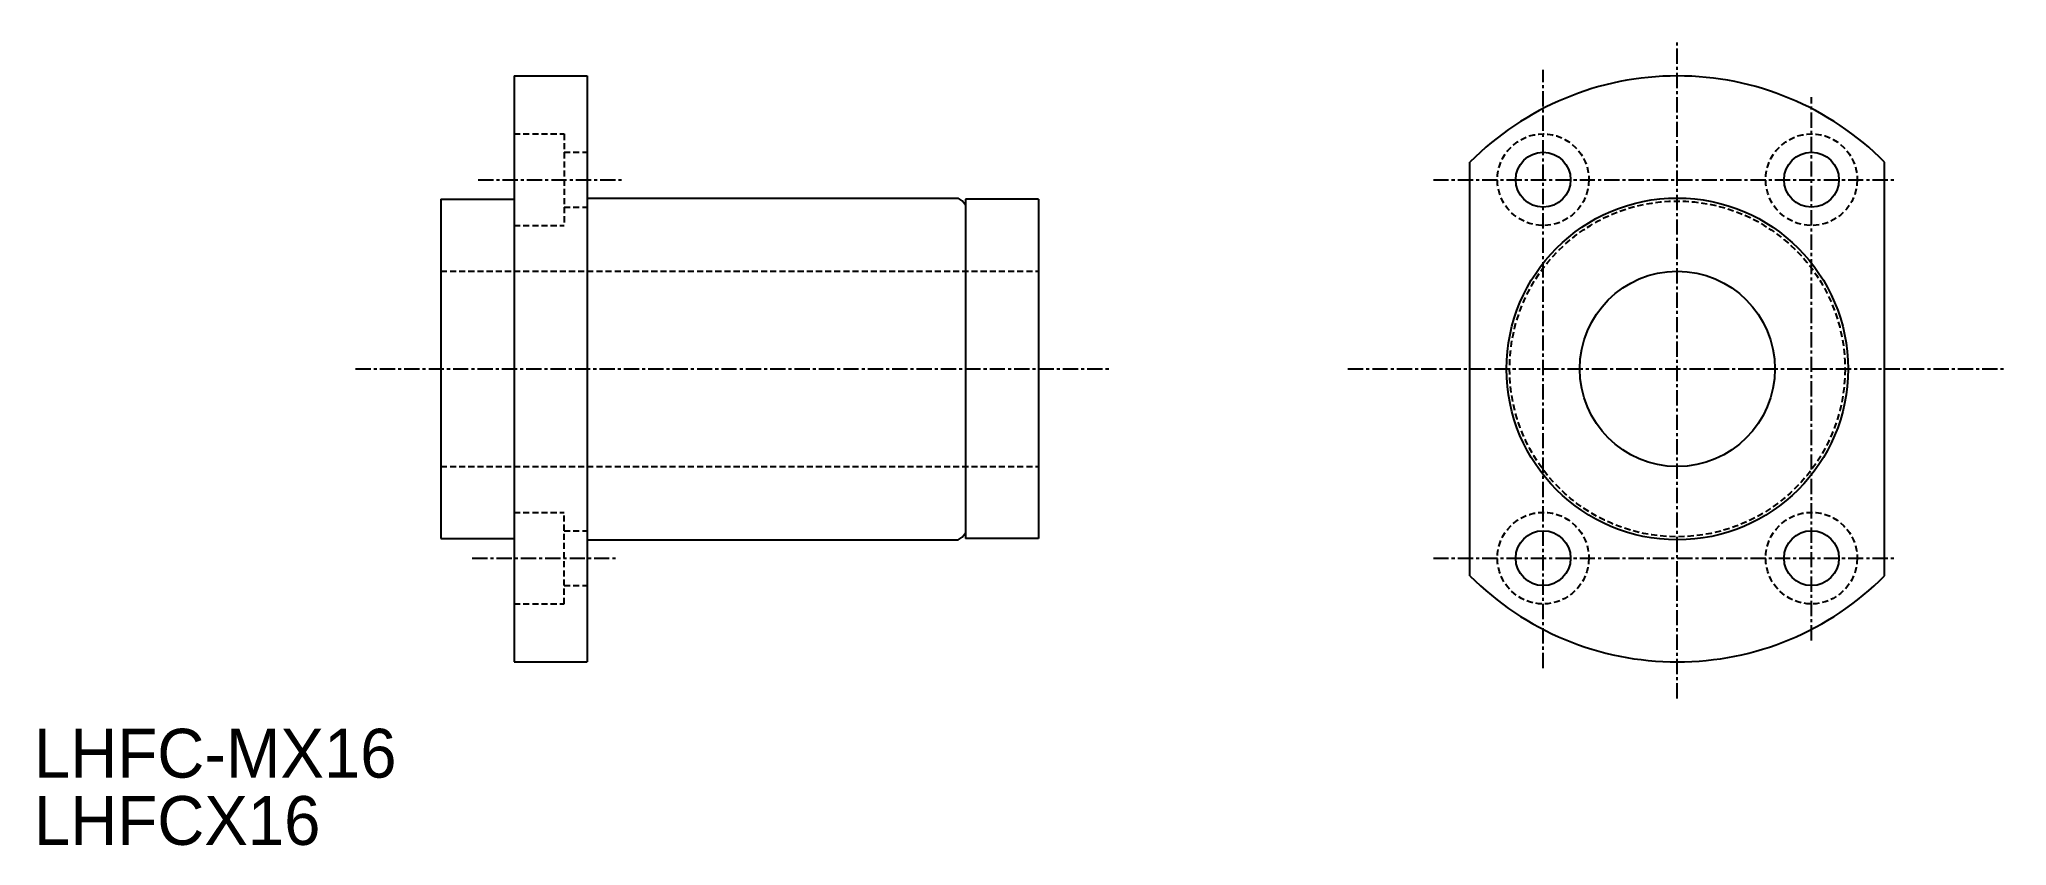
# Model space of a CAD drawing. Extents: x 323 to 485, y 151 to 217.
import ezdxf

# ---------------------------------------------------------------- set-up
doc = ezdxf.new("R2010")
doc.units = 0
doc.linetypes.add('CENTER', pattern=[2, 1.25, -0.25, 0.25, -0.25])
doc.linetypes.add('DASHED', pattern=[0.75, 0.5, -0.25])
doc.layers.get('0').update_dxf_attribs({"linetype": 'CONTINUOUS'})
doc.layers.add('CENTER', color=1, linetype='CENTER')

msp = doc.modelspace()

# ---------------------------------------------------------------- linework, layer by layer
at = {"color": 7, "linetype": 'CONTINUOUS'}
for p, q in [((362.33, 214.23), (362.33, 166.23)), ((362.33, 214.23), (368.33, 214.23)), ((368.33, 214.23), (368.33, 166.23)), ((440.7, 173.28), (440.7, 207.17)), ((474.7, 173.28), (474.7, 207.17)), ((356.33, 204.13), (362.33, 204.13)), ((356.33, 204.13), (356.33, 176.33)), ((368.33, 204.23), (398.74, 204.23)), ((399.33, 204.13), (399.33, 176.33)), ((405.33, 204.13), (399.33, 204.13)), ((405.33, 204.13), (405.33, 176.33)), ((356.33, 176.33), (362.33, 176.33)), ((368.33, 176.23), (398.74, 176.23)), ((405.33, 176.33), (399.33, 176.33)), ((362.33, 166.23), (368.33, 166.23))]:
    msp.add_line(p, q, dxfattribs=at)
at = {"color": 3, "linetype": 'DASHED'}
for p, q in [((362.33, 209.48), (366.43, 209.48)), ((366.43, 209.48), (366.43, 201.98)), ((366.43, 207.98), (368.33, 207.98)), ((366.43, 203.48), (368.33, 203.48)), ((362.33, 201.98), (366.43, 201.98)), ((356.33, 198.23), (405.33, 198.23)), ((356.33, 182.23), (405.33, 182.23)), ((362.33, 178.48), (366.43, 178.48)), ((366.43, 170.98), (366.43, 178.48)), ((366.43, 176.98), (368.33, 176.98)), ((362.33, 170.98), (366.43, 170.98)), ((366.43, 172.48), (368.33, 172.48))]:
    msp.add_line(p, q, dxfattribs=at)
at = {"color": 1, "linetype": 'CENTER'}
for p, q in [((359.39, 205.73), (371.39, 205.73)), ((349.33, 190.23), (411.33, 190.23)), ((358.89, 174.73), (370.89, 174.73))]:
    msp.add_line(p, q, dxfattribs=at)
at = {"color": 3, "linetype": 'DASHED'}
for centre, radius in [((446.7, 205.73), 3.75), ((468.7, 205.73), 3.75), ((457.7, 190.23), 13.75), ((446.7, 174.73), 3.75), ((468.7, 174.73), 3.75)]:
    msp.add_circle(centre, radius, dxfattribs=at)
at = {"color": 7, "linetype": 'CONTINUOUS'}
for centre, radius in [((446.7, 205.73), 2.25), ((468.7, 205.73), 2.25), ((457.7, 190.23), 14), ((457.7, 190.23), 8), ((468.7, 174.73), 2.25)]:
    msp.add_circle(centre, radius, dxfattribs=at)
msp.add_circle((446.7, 174.73), 2.25)
for centre, radius, start, end in [((457.7, 190.23), 24, 44.9005, 135.0995), ((398.18, 203.05), 1.3, 27.7958, 64.6683), ((398.18, 177.4), 1.3, 295.3317, 332.2042), ((457.7, 190.23), 24, 224.9005, 315.0995)]:
    msp.add_arc(centre, radius, start, end, dxfattribs=at)
at = {"layer": 'CENTER', "color": 1, "linetype": 'CENTER'}
for p, q in [((457.7, 163.23), (457.7, 217.23)), ((446.7, 165.73), (446.7, 214.73)), ((468.7, 167.98), (468.7, 212.48)), ((437.7, 205.73), (475.45, 205.73)), ((430.7, 190.23), (484.7, 190.23)), ((437.7, 174.73), (475.45, 174.73))]:
    msp.add_line(p, q, dxfattribs=at)

# ---------------------------------------------------------------- texts
at = {"color": 7, "linetype": 'CONTINUOUS'}
for s, p in [('LHFC-MX16', (322.97, 156.75)), ('LHFCX16', (322.97, 151.24))]:
    msp.add_text(s, height=4, dxfattribs=at).set_placement(p)

doc.saveas('drawing.dxf')
